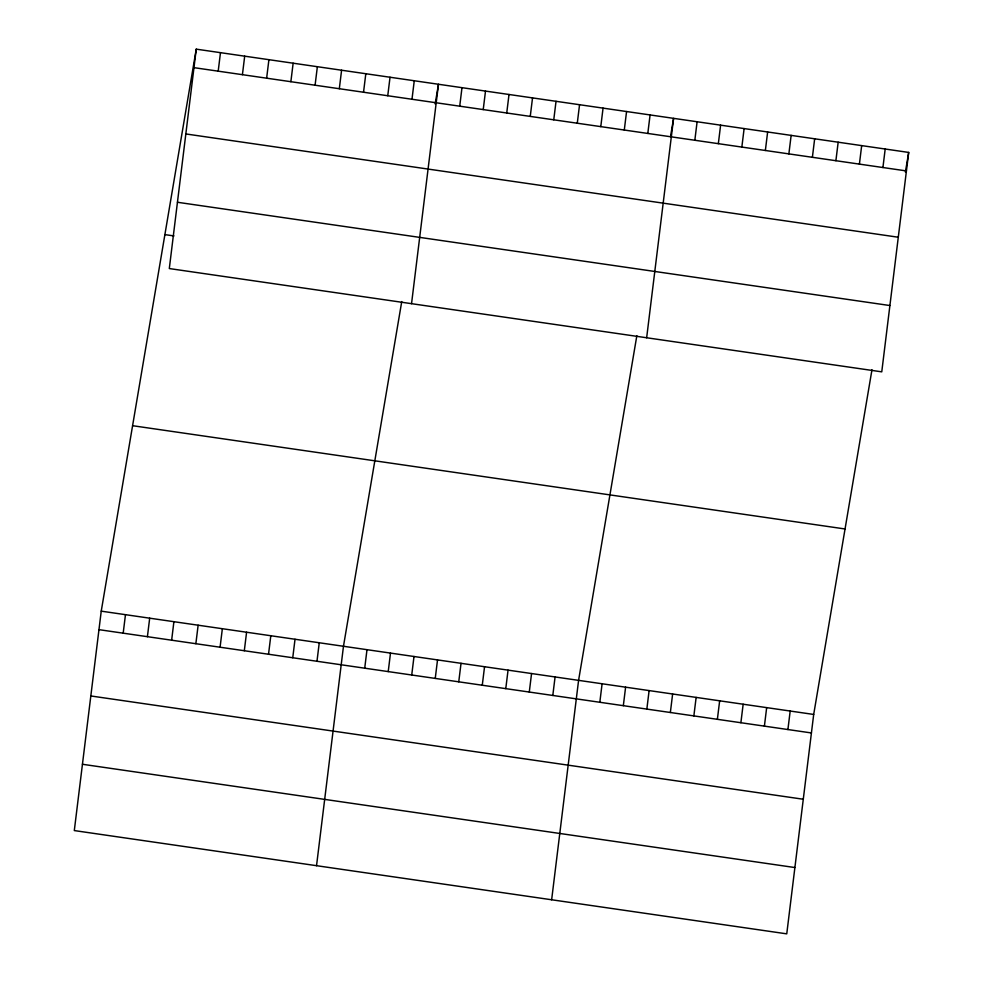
<?xml version="1.0" encoding="UTF-8"?>
<svg xmlns="http://www.w3.org/2000/svg" width="983" height="983" viewBox="0 0 983 983"><rect width="100%" height="100%" fill="white"/><g stroke="black" fill="none" stroke-linecap="round" stroke-linejoin="round"><path stroke-width="1.47" d="M196.244 49.15L169.309 268.556L881.763 371.844L908.697 152.426L196.244 49.15L101.237 611.156L74.303 830.574L786.756 933.85L813.691 714.444L871.97 369.743M123.194 633.175L125.468 614.67M147.413 636.689L149.686 618.184M218.201 71.169L220.475 52.664M171.644 640.203L173.905 621.698M242.42 74.671L244.693 56.178M195.863 643.705L198.136 625.213M266.639 78.185L268.912 59.68M220.081 647.219L222.355 628.715M290.87 81.7L293.143 63.195M244.312 650.734L246.586 632.229M315.088 85.214L317.362 66.709M268.531 654.248L270.804 635.743M339.319 88.728L341.593 70.223M292.75 657.762L295.023 639.257M363.538 92.23L365.811 73.725M316.981 661.264L319.254 642.771M387.757 95.744L390.03 77.239M316.538 865.691L343.472 646.273L401.74 301.572M411.988 99.258L414.261 80.753M364.718 668.194L366.991 649.689M411.545 303.673L438.479 84.268L435.15 103.94M388.224 671.598L390.497 653.093M459.725 106.176L461.985 87.671M411.73 675.002L414.003 656.497M483.231 109.58L485.504 91.087M435.248 678.417L437.521 659.912M506.736 112.996L509.01 94.491M458.754 681.821L461.027 663.316M530.255 116.399L532.528 97.895M482.272 685.225L484.545 666.732M553.761 119.815L556.034 101.31M505.778 688.641L508.051 670.136M577.279 123.219L579.552 104.714M529.284 692.044L531.557 673.539M600.785 126.623L603.058 108.118M552.802 695.46L555.076 676.955M624.291 130.039L626.564 111.534M551.647 899.764L578.582 680.359L636.849 335.658M647.809 133.442L650.082 114.937M599.827 702.267L602.1 683.763M646.654 337.759L673.588 118.353L670.738 135.212M623.333 705.683L625.606 687.178M694.834 140.262L697.107 121.757M646.851 709.087L649.112 690.582M718.34 143.665L720.613 125.16M670.357 712.491L672.63 693.998M741.846 147.081L744.119 128.576M693.863 715.907L696.136 697.402M765.364 150.485L767.637 131.98M717.381 719.31L719.654 700.805M788.87 153.889L791.143 135.384M740.887 722.726L743.16 704.221M812.388 157.305L814.661 138.8M764.405 726.13L766.666 707.625M835.894 160.708L838.167 142.203M787.911 729.533L790.185 711.028M859.412 164.112L861.673 145.619M882.918 167.528L885.192 149.023M905.38 172.099L908.697 152.426M193.97 67.655L906.424 170.931M185.836 133.946L898.29 237.235M177.444 202.265L889.898 305.541M164.898 234.618L173.979 235.932M132.594 425.7L845.048 528.977M101.237 611.156L813.691 714.444M98.964 629.661L811.417 732.949M90.829 695.964L803.283 799.24M82.437 764.27L794.891 867.547"/></g></svg>
